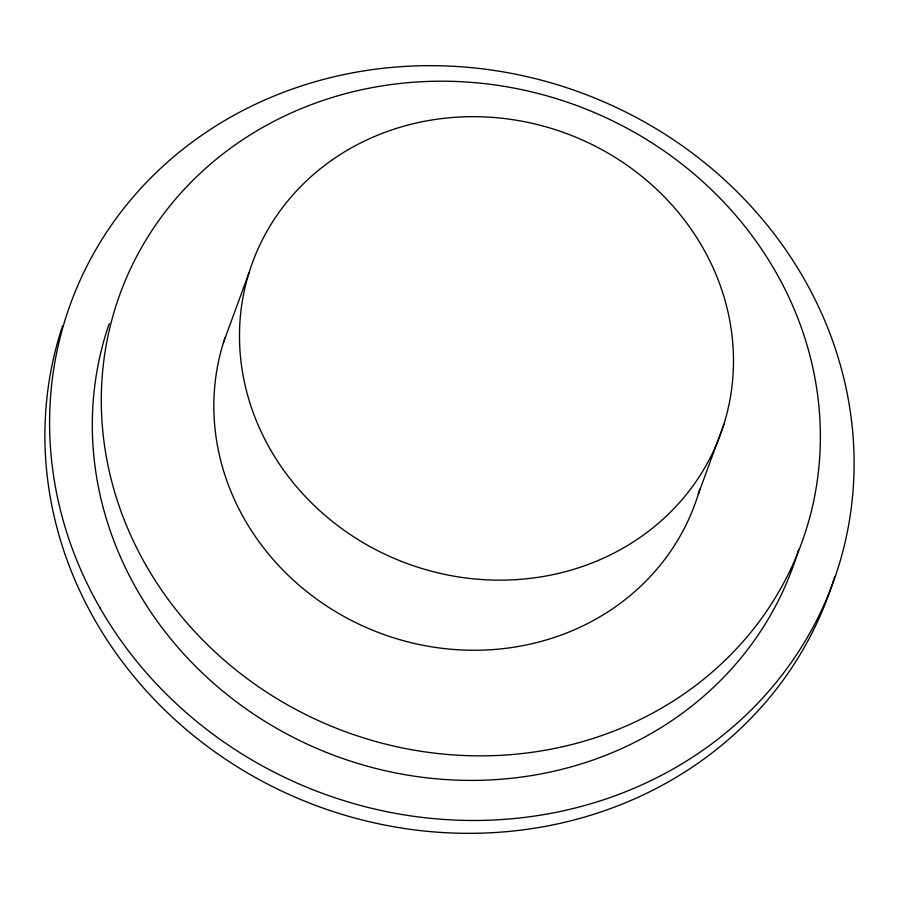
<?xml version="1.0" encoding="UTF-8"?>
<svg xmlns="http://www.w3.org/2000/svg" width="899" height="899" viewBox="0 0 899 899"><rect width="100%" height="100%" fill="white"/><g stroke="black" fill="none" stroke-linecap="round" stroke-linejoin="round"><path stroke-width="1.35" d="M223.413 342.721L249.068 272.611M698.253 494.338L723.909 424.227M798.66 549.48A362.859 333.765 20.1 0 1 349.88 760.925A362.859 333.765 20.1 0 1 109.251 323.573M699.827 489.034A249.27 229.279 20.1 0 1 392.739 637.515A249.27 229.279 20.1 0 1 225.121 337.462M834.632 576.742A405.966 373.422 20.1 0 1 334.091 811.876A405.966 373.422 20.1 0 1 62.604 325.876M100.014 607.96A405.966 373.422 20.1 0 0 796.638 654.629A405.966 373.422 20.1 0 0 458.895 66.627A405.966 373.422 20.1 0 0 100.014 607.96M270.453 449.657A249.27 229.279 20.1 0 0 698.197 478.324A249.27 229.279 20.1 0 0 490.82 117.275A249.27 229.279 20.1 0 0 270.453 449.657M146.357 565.909A362.859 333.765 20.1 0 0 769.005 607.634A362.859 333.765 20.1 0 0 467.132 82.067A362.859 333.765 20.1 0 0 146.357 565.909"/></g></svg>
